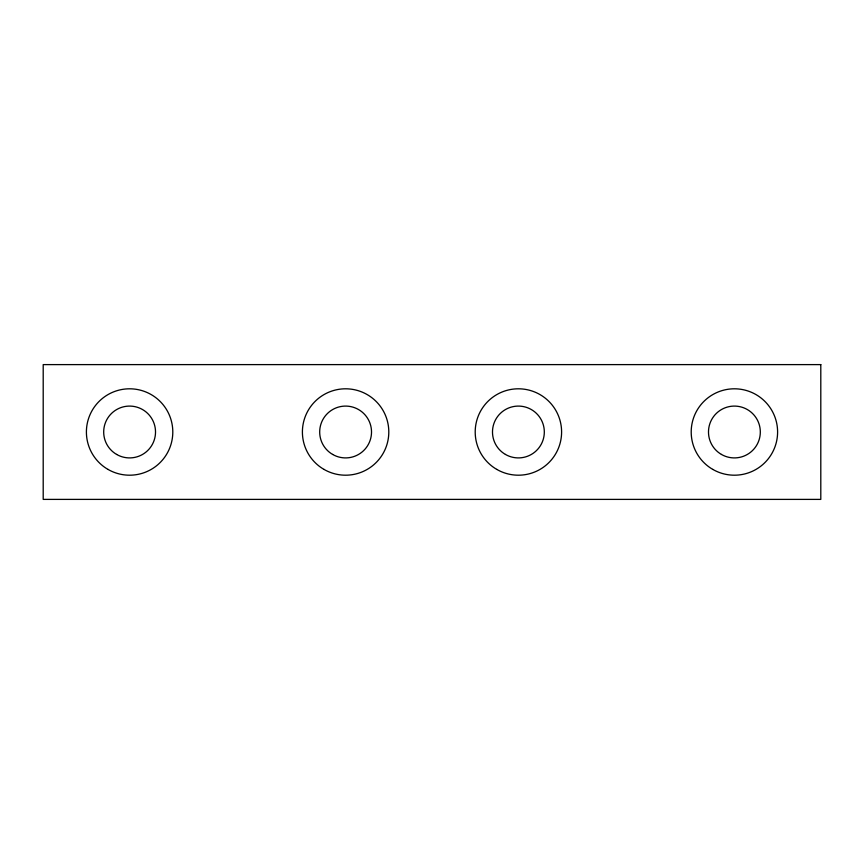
<?xml version="1.0" encoding="UTF-8"?>
<svg xmlns="http://www.w3.org/2000/svg" width="864" height="864" viewBox="0 0 864 864"><rect width="100%" height="100%" fill="white"/><g stroke="black" fill="none" stroke-linecap="round" stroke-linejoin="round"><path stroke-width="1.3" d="M820.8 364.608L43.2 364.608L43.2 499.392L820.8 499.392L820.8 364.608M108 469.411A43.2 43.2 0 0 0 172.8 432A43.2 43.2 0 0 0 108 394.589A43.2 43.2 0 0 0 108 469.411M324 469.411A43.2 43.2 0 0 0 388.8 432A43.2 43.2 0 0 0 324 394.589A43.2 43.2 0 0 0 324 469.411M496.8 469.411A43.2 43.2 0 0 0 561.6 432A43.2 43.2 0 0 0 496.8 394.589A43.2 43.2 0 0 0 496.8 469.411M712.8 469.411A43.2 43.2 0 0 0 777.6 432A43.2 43.2 0 0 0 712.8 394.589A43.2 43.2 0 0 0 712.8 469.411M116.64 454.442A25.92 25.92 0 0 0 155.52 432A25.92 25.92 0 0 0 116.64 409.558A25.92 25.92 0 0 0 116.64 454.442M332.64 454.442A25.92 25.92 0 0 0 371.52 432A25.92 25.92 0 0 0 332.64 409.558A25.92 25.92 0 0 0 332.64 454.442M505.44 454.442A25.92 25.92 0 0 0 544.32 432A25.92 25.92 0 0 0 505.44 409.558A25.92 25.92 0 0 0 505.44 454.442M721.44 454.442A25.92 25.92 0 0 0 760.32 432A25.92 25.92 0 0 0 721.44 409.558A25.92 25.92 0 0 0 721.44 454.442"/></g></svg>
